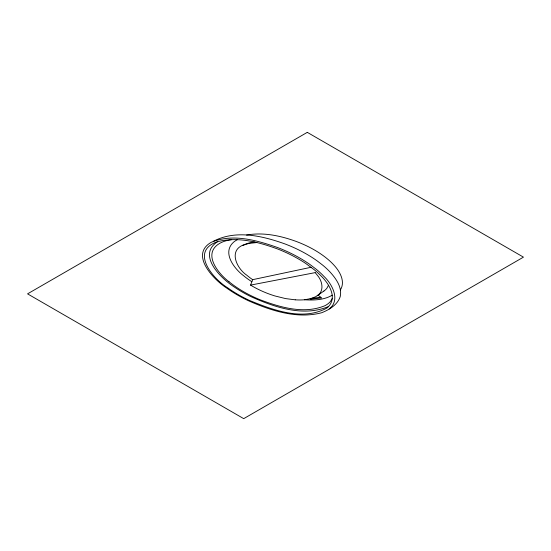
<?xml version="1.0" encoding="UTF-8"?>
<svg xmlns="http://www.w3.org/2000/svg" width="551" height="551" viewBox="0 0 551 551"><rect width="100%" height="100%" fill="white"/><g stroke="black" fill="none" stroke-linecap="round" stroke-linejoin="round"><path stroke-width="0.83" d="M295.226 299.834L285.563 298.587L274.97 295.963A84.558 48.819 0 0 1 266.698 293.077L265.534 292.615A99.159 57.249 0 0 1 250.574 285.101L252.661 279.667L311.122 267.276M328.479 285.26L326.977 288.097A20.773 11.991 0 0 1 323.926 291.018M332.322 298.401L330.566 301.294A23.686 13.672 0 0 1 325.056 305.64C303.904 314.538 279.936 307.272 259.535 299.544A132.757 76.644 0 0 1 229.037 281.74M250.56 285.108L315.255 272.607M340.408 289.922C345.594 281.554 339.877 271.491 333.989 265.176A96.749 55.858 0 0 0 327.487 258.991L325.634 257.489A113.775 65.686 0 0 0 296.796 241.655C280.893 235.814 263.468 231.985 246.545 235.057M328.554 306.528C337.426 297.017 328.727 283.434 321.219 276.092A117.687 67.945 0 0 0 313.98 269.515L305.619 263.378A150.74 87.03 0 0 0 292.471 255.678L290.721 254.782A136.29 78.69 0 0 0 278.097 249.169C259.032 242.137 237.743 236.379 217.528 241.717A24.43 14.106 0 0 0 214.656 242.777C190.798 253.329 214.346 279.818 227.584 287.746A144.706 83.545 0 0 0 249.148 300.302C272.621 309.917 302.368 321.288 326.688 308.167A24.423 14.099 0 0 0 328.554 306.528C303.105 317.231 274.157 307.121 250.374 296.39A141.49 81.686 0 0 1 234.382 287.071C221.385 278.785 196.652 255.189 217.528 241.717M329.126 308.973C340.725 300.295 332.315 284.206 323.995 276.437A119.422 68.944 0 0 0 316.019 269.102L310.826 265.134A152.214 87.884 0 0 0 294.909 255.354L293.118 254.424A143.04 82.581 0 0 0 277.89 247.647C257.035 240.339 232.708 233.273 211.295 242.275C189.406 254.748 213.726 279.674 226.523 287.939A149.638 86.39 0 0 0 248.797 300.915C271.209 310.709 296.941 319.167 321.467 312.796C329.126 309.876 337.467 304.875 340.187 296.748C342.357 287.464 336.151 278.827 330.297 272.277A114.319 66.003 0 0 0 322.535 265.031L317.466 261.119A144.823 83.614 0 0 0 301.852 251.504L300.095 250.595A136.414 78.759 0 0 0 285.081 243.976C262.51 235.89 235.732 229.471 213.271 241.352M295.233 299.813A33.831 19.533 0 0 0 304.414 299.785L310.84 298.601L315.344 296.851A17.811 10.283 0 0 0 317.19 295.735C324.594 291.148 322.342 280.845 317.362 275.3A69.405 40.071 0 0 0 315.213 272.704M317.183 295.735L323.919 291.018M310.117 298.8L310.592 299.172L311.859 298.284L320.778 297.292M332.246 295.184C323.926 300.102 313.795 300.385 304.407 299.758M254.5 242.027L249.596 242.86A20.773 11.991 0 0 0 244.451 244.596C227.956 249.796 236.551 268.337 246.71 275.142A90.116 52.028 0 0 0 252.668 279.667M242.826 245.353L248.962 243.404L256.842 242.543M231.702 239.637L226.654 240.615A23.693 13.679 0 0 0 219.043 243.756C202.369 254.128 218.499 273.854 229.009 281.754M317.617 295.426L318.306 295.343L321.639 297.974L310.592 299.172M251.841 281.713A104.986 60.617 0 0 1 243.749 275.858C234.271 268.785 221.798 252.702 233.541 242.213A24.595 14.202 0 0 1 237.295 239.719M307.286 132.35L27.55 293.855L243.714 418.65L523.45 257.145L307.286 132.35"/></g></svg>
